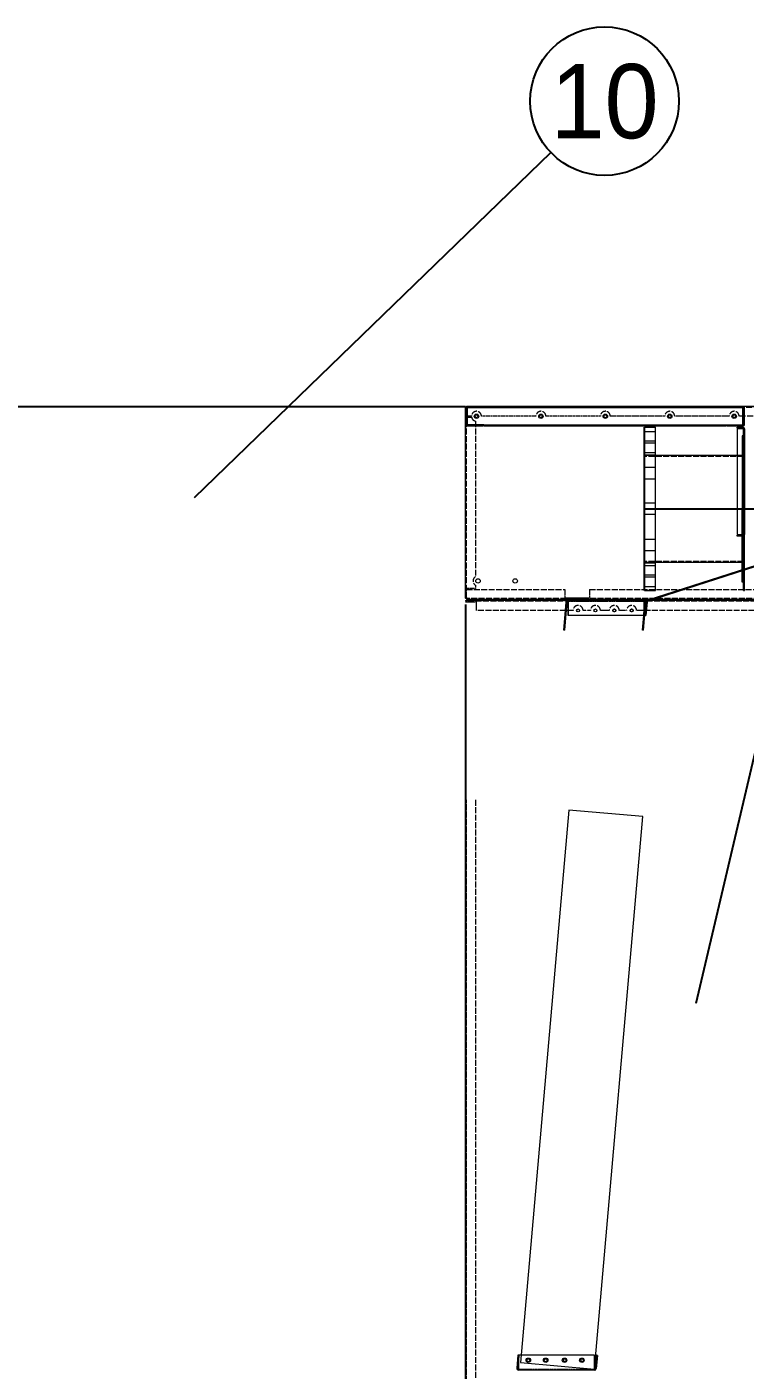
# Model space of a CAD drawing. Header units: millimetres. Extents: x 7627 to 39890, y 4589 to 27403.
# Drawn here: x 21087 to 22537, y 14205 to 16917 of the extents above; entities that cross this region are included whole.
import ezdxf
from ezdxf.enums import TextEntityAlignment as Align

# ---------------------------------------------------------------- set-up
doc = ezdxf.new("R2010")
doc.units = ezdxf.units.MM
doc.linetypes.add('DASHDOT', pattern=[18.5, 12, -3, 0.5, -3])
doc.linetypes.add('DASHED', pattern=[15, 12, -3])
doc.layers.add('냉각탑_dim', color=1, linetype='Continuous')
doc.layers.add('냉각탑_text', color=3, linetype='Continuous')
doc.styles.add('돋움', font='Dotum.ttf')

# ---------------------------------------------------------------- blocks, each defined once
blk = doc.blocks.new('A$C07BF02F0')
at = {"color": 7, "lineweight": 15}
for p, q in [((2, 36.5), (0, 36.5)), ((0, 3.5), (0, 36.5)), ((2, 36.5), (0, 36.5)), ((2, 36.5), (2, 3.5)), ((3.5, 38), (3.5, 40)), ((3.5, 40), (559.5, 40)), ((3.5, 36.5), (3.5, 40)), ((3.5, 38), (3.5, 37.6)), ((3.5, 38), (559.5, 38)), ((3.5, 37.6), (3.5, 36.5)), ((3.5, 36.5), (3.5, 3)), ((3.5, 3), (3.5, 36.5)), ((559.5, 38), (559.5, 40)), ((559.5, 36.5), (559.5, 40)), ((559.5, 37.6), (559.5, 38)), ((559.5, 36.5), (559.5, 37.6)), ((559.5, 36.5), (559.5, 3)), ((559.5, 3), (559.5, 36.5)), ((561, 36.5), (563, 36.5)), ((561, 36.5), (561, 3.5)), ((561, 36.5), (563, 36.5)), ((563, 3.5), (563, 36.5)), ((37, 3), (3.5, 3)), ((37, 3), (3.5, 3)), ((35, 2), (3.5, 2)), ((18, 2), (18, 0)), ((18, 2), (18, 0)), ((18, 2), (18, 0)), ((18, 2), (18, 0)), ((18, 2), (18, 0)), ((18, 2), (18, 0)), ((18, 2), (18, 0)), ((18, 2), (18, 0)), ((18, 2), (18, 0)), ((18, 2), (18, 0)), ((18, 2), (18, 0)), ((18, 2), (18, 0)), ((24, 2), (24, 0)), ((24, 2), (24, 0)), ((24, 2), (24, 0)), ((24, 2), (24, 0)), ((24, 2), (24, 0)), ((24, 2), (24, 0)), ((24, 2), (24, 0)), ((24, 2), (24, 0)), ((24, 2), (24, 0)), ((24, 2), (24, 0)), ((24, 2), (24, 0)), ((24, 2), (24, 0)), ((35, 2), (35, 0)), ((37, 2.4), (37, 3.5)), ((37, 3), (37, 3.5)), ((37, 3), (37, 3.5)), ((37, 3.5), (37, 0)), ((37, 2), (37, 2.4)), ((37, 2), (37, 0)), ((526, 2), (37, 2)), ((526, 2), (37, 2)), ((526, 3), (526, 3.5)), ((526, 3.5), (526, 3)), ((526, 3), (526, 3.5)), ((526, 3.5), (526, 3)), ((526, 2.4), (526, 3)), ((526, 3), (559.5, 3)), ((526, 3), (559.5, 3)), ((526, 3), (526, 0)), ((526, 2), (526, 2.4)), ((526, 2), (526, 0)), ((528, 2), (528, 0)), ((559.5, 2), (528, 2)), ((539, 2), (539, 0)), ((539, 2), (539, 0)), ((539, 2), (539, 0)), ((539, 2), (539, 0)), ((539, 2), (539, 0)), ((539, 2), (539, 0)), ((539, 2), (539, 0)), ((539, 2), (539, 0)), ((539, 2), (539, 0)), ((539, 2), (539, 0)), ((539, 2), (539, 0)), ((539, 2), (539, 0)), ((545, 2), (545, 0)), ((545, 2), (545, 0)), ((545, 2), (545, 0)), ((545, 2), (545, 0)), ((545, 2), (545, 0)), ((545, 2), (545, 0)), ((545, 2), (545, 0)), ((545, 2), (545, 0)), ((545, 2), (545, 0)), ((545, 2), (545, 0)), ((545, 2), (545, 0)), ((545, 2), (545, 0)), ((561, 24.5), (563, 24.5)), ((561, 24.5), (563, 24.5)), ((561, 24.5), (563, 24.5)), ((561, 24.5), (563, 24.5)), ((561, 24.5), (563, 24.5)), ((561, 24.5), (563, 24.5)), ((561, 24.5), (563, 24.5)), ((561, 24.5), (563, 24.5)), ((561, 24.5), (563, 24.5)), ((561, 24.5), (563, 24.5)), ((561, 24.5), (563, 24.5)), ((561, 24.5), (563, 24.5)), ((561, 24.5), (563, 24.5)), ((561, 24.5), (563, 24.5)), ((561, 24.5), (563, 24.5)), ((561, 24.5), (563, 24.5)), ((561, 24.5), (563, 24.5)), ((561, 24.5), (563, 24.5)), ((561, 24.5), (563, 24.5)), ((561, 24.5), (563, 24.5)), ((561, 24.5), (563, 24.5)), ((561, 24.5), (563, 24.5)), ((561, 24.5), (563, 24.5)), ((561, 24.5), (563, 24.5)), ((561, 15.5), (563, 15.5)), ((561, 15.5), (563, 15.5)), ((561, 15.5), (563, 15.5)), ((561, 15.5), (563, 15.5)), ((561, 15.5), (563, 15.5)), ((561, 15.5), (563, 15.5)), ((561, 15.5), (563, 15.5)), ((561, 15.5), (563, 15.5)), ((561, 15.5), (563, 15.5)), ((561, 15.5), (563, 15.5)), ((561, 15.5), (563, 15.5)), ((561, 15.5), (563, 15.5)), ((561, 15.5), (563, 15.5)), ((561, 15.5), (563, 15.5)), ((561, 15.5), (563, 15.5)), ((561, 15.5), (563, 15.5)), ((561, 15.5), (563, 15.5)), ((561, 15.5), (563, 15.5)), ((561, 15.5), (563, 15.5)), ((561, 15.5), (563, 15.5)), ((561, 15.5), (563, 15.5)), ((561, 15.5), (563, 15.5)), ((561, 15.5), (563, 15.5)), ((561, 15.5), (563, 15.5)), ((35, 0), (3.5, 0)), ((526, 0), (37, 0)), ((526, 0), (37, 0)), ((559.5, 0), (528, 0))]:
    blk.add_line(p, q, dxfattribs=at)
for centre in [(22, 20), (152, 20), (282, 20), (412, 20), (542, 20)]:
    blk.add_circle(centre, 3, dxfattribs=at)
for centre, radius, start, end in [((3.5, 36.5), 3.5, 90, 180), ((3.5, 36.5), 1.5, 90, 180), ((559.5, 36.5), 3.5, 360, 90), ((559.5, 36.5), 1.5, 360, 90), ((3.5, 3.5), 3.5, 180, 270), ((3.5, 3.5), 1.5, 180, 270), ((559.5, 3.5), 3.5, 270, 360), ((559.5, 3.5), 1.5, 270, 360)]:
    blk.add_arc(centre, radius, start, end, dxfattribs=at)
blk = doc.blocks.new('A$C16F13DCD')
at = {"color": 7, "lineweight": 15}
for p, q in [((11.5, 330), (0, 330)), ((0, 328), (0, 330)), ((11.5, 328), (0, 328)), ((0, 326.5), (0, 113.5)), ((11.5, 326.5), (0, 326.5)), ((11.5, 326.5), (15, 326.5)), ((13, 113.5), (13, 326.5)), ((15, 326.5), (15, 113.5)), ((13, 321.5), (15, 321.5)), ((13, 321.5), (15, 321.5)), ((13, 321.5), (15, 321.5)), ((13, 321.5), (15, 321.5)), ((13, 321.5), (15, 321.5)), ((13, 321.5), (15, 321.5)), ((13, 321.5), (15, 321.5)), ((13, 312.5), (15, 312.5)), ((13, 312.5), (15, 312.5)), ((13, 312.5), (15, 312.5)), ((13, 312.5), (15, 312.5)), ((13, 312.5), (15, 312.5)), ((13, 312.5), (15, 312.5)), ((13, 312.5), (15, 312.5)), ((13, 297), (15, 297)), ((13, 297), (15, 297)), ((13, 294.5), (15, 294.5)), ((13, 294.5), (15, 294.5)), ((13, 288), (15, 288)), ((13, 288), (15, 288)), ((13, 285.5), (15, 285.5)), ((13, 285.5), (15, 285.5)), ((13, 273), (15, 273)), ((13, 262.8), (15, 262.8)), ((13, 262.8), (15, 262.8)), ((13, 253.8), (15, 253.8)), ((13, 253.8), (15, 253.8)), ((13, 224.5), (15, 224.5)), ((13, 224.5), (15, 224.5)), ((13, 215.5), (15, 215.5)), ((13, 215.5), (15, 215.5)), ((13, 203.7), (15, 203.7)), ((13, 203.7), (15, 203.7)), ((13, 194.7), (15, 194.7)), ((13, 194.7), (15, 194.7)), ((13, 154.5), (15, 154.5)), ((13, 154.5), (15, 154.5)), ((13, 145.5), (15, 145.5)), ((13, 145.5), (15, 145.5)), ((0, 113.5), (11.5, 113.5)), ((0, 110), (0, 112)), ((11.5, 112), (0, 112)), ((11.5, 110), (0, 110)), ((11.5, 113.5), (15, 113.5)), ((13, 135.3), (15, 135.3)), ((13, 135.3), (15, 135.3)), ((13, 127.5), (15, 127.5)), ((13, 127.5), (15, 127.5)), ((13, 126.3), (15, 126.3)), ((13, 126.3), (15, 126.3)), ((13, 118.5), (15, 118.5)), ((13, 118.5), (15, 118.5)), ((13, 110.3), (13, 113.5)), ((15, 113.5), (13, 113.5)), ((15, 113.5), (13, 113.5)), ((13, 0), (13, 110.3)), ((15, 0), (15, 113.5)), ((13, 102), (15, 102)), ((13, 102), (15, 102)), ((13, 93), (15, 93)), ((13, 93), (15, 93)), ((13, 76.2), (15, 76.2)), ((13, 76.2), (15, 76.2)), ((13, 67.2), (15, 67.2)), ((13, 67.2), (15, 67.2)), ((13, 57), (15, 57)), ((13, 42), (15, 42)), ((13, 42), (15, 42)), ((13, 42), (15, 42)), ((13, 42), (15, 42)), ((13, 33), (15, 33)), ((13, 33), (15, 33)), ((13, 33), (15, 33)), ((13, 33), (15, 33)), ((13, 17.5), (15, 17.5)), ((13, 17.5), (15, 17.5)), ((13, 17.5), (15, 17.5)), ((13, 17.5), (15, 17.5)), ((13, 17.5), (15, 17.5)), ((13, 8.5), (15, 8.5)), ((13, 8.5), (15, 8.5)), ((13, 8.5), (15, 8.5)), ((13, 8.5), (15, 8.5)), ((13, 8.5), (15, 8.5)), ((13, 0), (15, 0))]:
    blk.add_line(p, q, dxfattribs=at)
for centre, radius, start, end in [((11.5, 326.5), 3.5, 0, 90), ((11.5, 326.5), 1.5, 0, 90), ((11.5, 113.5), 3.5, 270, 0), ((11.5, 113.5), 1.5, 270, 0)]:
    blk.add_arc(centre, radius, start, end, dxfattribs=at)
blk = doc.blocks.new('A$C5F044F0A')
at = {"color": 7, "lineweight": 13, "ltscale": 0.055146}
blk.add_line((2.3, 30.2), (0, 3.8), dxfattribs=at)
at = {"color": 7, "lineweight": 13, "ltscale": 0.004167}
for p, q in [((4.3, 30), (2.3, 30.2)), ((162.8, 29.8), (160.8, 30))]:
    blk.add_line(p, q, dxfattribs=at)
at = {"color": 7, "lineweight": 13, "ltscale": 0.319506}
for p, q in [((156.9, 30), (3.5, 30)), ((156.9, 0), (3.5, 0))]:
    blk.add_line(p, q, dxfattribs=at)
at = {"color": 7, "lineweight": 13, "ltscale": 0.055208}
for p, q in [((3.5, 3.5), (3.5, 30)), ((156.9, 3.5), (156.9, 30)), ((156.9, 30), (156.9, 3.5))]:
    blk.add_line(p, q, dxfattribs=at)
at = {"color": 7, "linetype": 'DASHED', "lineweight": 13, "ltscale": 0.055208}
blk.add_line((3.5, 30), (3.5, 3.5), dxfattribs=at)
at = {"color": 7, "linetype": 'DASHED', "lineweight": 13, "ltscale": 0.001633}
blk.add_line((4.3, 30), (3.5, 30), dxfattribs=at)
at = {"color": 7, "linetype": 'DASHED', "lineweight": 13, "ltscale": 0.019427}
blk.add_line((4.3, 30), (3.5, 20.7), dxfattribs=at)
at = {"color": 7, "lineweight": 13, "ltscale": 0.317873}
blk.add_line((156.9, 30), (4.3, 30), dxfattribs=at)
at = {"color": 7, "lineweight": 13, "ltscale": 0.055693}
for p, q in [((160.8, 30), (158.5, 3.4)), ((162.8, 29.8), (160.5, 3.2))]:
    blk.add_line(p, q, dxfattribs=at)
at = {"color": 7, "lineweight": 13, "ltscale": 0.035719}
blk.add_line((3.5, 20.7), (2, 3.6), dxfattribs=at)
at = {"color": 7, "lineweight": 13, "ltscale": 0.007292}
for p, q in [((3.5, 3.5), (3.5, 0)), ((156.9, 3.5), (156.9, 0))]:
    blk.add_line(p, q, dxfattribs=at)
at = {"color": 7, "linetype": 'DASHED', "lineweight": 13, "ltscale": 0.003125}
blk.add_line((3.5, 2), (3.5, 3.5), dxfattribs=at)
at = {"color": 7, "linetype": 'DASHED', "lineweight": 13, "ltscale": 0.319506}
blk.add_line((3.5, 2), (156.9, 2), dxfattribs=at)
at = {"color": 7, "linetype": 'DASHED', "lineweight": 13, "ltscale": 0.004167}
for p, q in [((3.5, 0), (3.5, 2)), ((14.5, 0), (14.5, 2)), ((14.5, 0), (14.5, 2)), ((14.5, 0), (14.5, 2)), ((14.5, 0), (14.5, 2)), ((14.5, 0), (14.5, 2)), ((14.5, 0), (14.5, 2)), ((14.5, 0), (14.5, 2)), ((14.5, 0), (14.5, 2)), ((14.5, 0), (14.5, 2)), ((14.5, 0), (14.5, 2)), ((14.5, 0), (14.5, 2)), ((23.5, 0), (23.5, 2)), ((23.5, 0), (23.5, 2)), ((23.5, 0), (23.5, 2)), ((23.5, 0), (23.5, 2)), ((23.5, 0), (23.5, 2)), ((23.5, 0), (23.5, 2)), ((23.5, 0), (23.5, 2)), ((23.5, 0), (23.5, 2)), ((23.5, 0), (23.5, 2)), ((23.5, 0), (23.5, 2)), ((23.5, 0), (23.5, 2)), ((70, 0), (70, 2)), ((70, 0), (70, 2)), ((70, 0), (70, 2)), ((70, 0), (70, 2)), ((70, 0), (70, 2)), ((70, 0), (70, 2)), ((70, 0), (70, 2)), ((70, 0), (70, 2)), ((70, 0), (70, 2)), ((70, 0), (70, 2)), ((70, 0), (70, 2)), ((90, 0), (90, 2)), ((90, 0), (90, 2)), ((90, 0), (90, 2)), ((90, 0), (90, 2)), ((90, 0), (90, 2)), ((90, 0), (90, 2)), ((90, 0), (90, 2)), ((90, 0), (90, 2)), ((90, 0), (90, 2)), ((90, 0), (90, 2)), ((90, 0), (90, 2)), ((156.9, 0), (156.9, 2)), ((161.6, 16.7), (159.6, 16.8)), ((161.6, 16.7), (159.6, 16.8)), ((162.2, 22.6), (160.2, 22.8)), ((162.2, 22.6), (160.2, 22.8))]:
    blk.add_line(p, q, dxfattribs=at)
at = {"color": 7, "lineweight": 13, "ltscale": 0.003125}
blk.add_line((156.9, 2), (156.9, 3.5), dxfattribs=at)
at = {"color": 7, "lineweight": 13, "ltscale": 0.000261465}
for p, q in [((157, 2), (156.9, 2)), ((156.9, 0), (157, 0))]:
    blk.add_line(p, q, dxfattribs=at)
at = {"color": 7, "lineweight": 13}
for centre in [(23.5, 20), (58.5, 20), (96.9, 20), (131.9, 20)]:
    blk.add_circle(centre, 3, dxfattribs=at)
for centre, radius, start, end in [((3.5, 3.5), 3.5, 175, 270), ((3.5, 3.5), 1.5, 175, 270), ((157, 3.5), 1.5, 270, 355), ((157, 3.5), 3.5, 270, 355)]:
    blk.add_arc(centre, radius, start, end, dxfattribs=at)
blk = doc.blocks.new('A$C5DDF0D69')
at = {"color": 7, "lineweight": 13, "ltscale": 0.118431}
for p, q in [((0, 0.3), (5, 57)), ((2, 0.2), (6.9, 56.8))]:
    blk.add_line(p, q, dxfattribs=at)
at = {"color": 7, "lineweight": 13, "ltscale": 0.000626001}
for p, q in [((8.7, 60.2), (8.4, 60.2)), ((8.7, 58.2), (8.4, 58.2))]:
    blk.add_line(p, q, dxfattribs=at)
at = {"color": 7, "lineweight": 13, "ltscale": 0.31935}
for p, q in [((162, 60.2), (8.7, 60.2)), ((162, 30.2), (8.7, 30.2))]:
    blk.add_line(p, q, dxfattribs=at)
at = {"color": 7, "linetype": 'DASHED', "lineweight": 13, "ltscale": 0.004167}
for p, q in [((8.7, 58.2), (8.7, 60.2)), ((75, 60.2), (75, 58.2)), ((75, 60.2), (75, 58.2)), ((75, 60.2), (75, 58.2)), ((75, 60.2), (75, 58.2)), ((75, 60.2), (75, 58.2)), ((75, 60.2), (75, 58.2)), ((75, 60.2), (75, 58.2)), ((75, 60.2), (75, 58.2)), ((75, 60.2), (75, 58.2)), ((75, 60.2), (75, 58.2)), ((75, 60.2), (75, 58.2)), ((95, 60.2), (95, 58.2)), ((95, 60.2), (95, 58.2)), ((95, 60.2), (95, 58.2)), ((95, 60.2), (95, 58.2)), ((95, 60.2), (95, 58.2)), ((95, 60.2), (95, 58.2)), ((95, 60.2), (95, 58.2)), ((95, 60.2), (95, 58.2)), ((95, 60.2), (95, 58.2)), ((95, 60.2), (95, 58.2)), ((95, 60.2), (95, 58.2)), ((162, 58.2), (162, 60.2)), ((164.3, 41.9), (162.3, 42.1)), ((164.3, 41.9), (162.3, 42.1)), ((164.3, 41.9), (162.3, 42.1)), ((164.3, 41.9), (162.3, 42.1)), ((164.3, 41.9), (162.3, 42.1)), ((164.3, 41.9), (162.3, 42.1)), ((164.3, 41.9), (162.3, 42.1)), ((164.3, 41.9), (162.3, 42.1)), ((164.3, 41.9), (162.3, 42.1)), ((164.3, 41.9), (162.3, 42.1)), ((164.3, 41.9), (162.3, 42.1)), ((164.8, 47.9), (162.8, 48.1)), ((164.8, 47.9), (162.8, 48.1)), ((164.8, 47.9), (162.8, 48.1)), ((164.8, 47.9), (162.8, 48.1)), ((164.8, 47.9), (162.8, 48.1)), ((164.8, 47.9), (162.8, 48.1)), ((164.8, 47.9), (162.8, 48.1)), ((164.8, 47.9), (162.8, 48.1)), ((164.8, 47.9), (162.8, 48.1)), ((164.8, 47.9), (162.8, 48.1)), ((164.8, 47.9), (162.8, 48.1)), ((161.4, 9), (159.4, 9.2)), ((161.4, 9), (159.4, 9.2)), ((161.9, 15), (159.9, 15.2)), ((161.9, 15), (159.9, 15.2))]:
    blk.add_line(p, q, dxfattribs=at)
at = {"color": 7, "lineweight": 13, "ltscale": 0.007292}
for p, q in [((8.7, 56.7), (8.7, 60.2)), ((162, 56.7), (162, 60.2))]:
    blk.add_line(p, q, dxfattribs=at)
at = {"color": 7, "linetype": 'DASHED', "lineweight": 13, "ltscale": 0.31935}
blk.add_line((162, 58.2), (8.7, 58.2), dxfattribs=at)
at = {"color": 7, "lineweight": 13, "ltscale": 0.003125}
blk.add_line((8.7, 58.2), (8.7, 56.7), dxfattribs=at)
at = {"color": 7, "lineweight": 13, "ltscale": 0.055208}
for p, q in [((8.7, 56.7), (8.7, 30.2)), ((8.7, 30.2), (8.7, 56.7)), ((162, 30.2), (162, 56.7))]:
    blk.add_line(p, q, dxfattribs=at)
at = {"color": 7, "lineweight": 13, "ltscale": 0.117885}
blk.add_line((160.6, 0), (165.5, 56.4), dxfattribs=at)
at = {"color": 7, "linetype": 'DASHED', "lineweight": 13, "ltscale": 0.003125}
blk.add_line((162, 58.2), (162, 56.7), dxfattribs=at)
at = {"color": 7, "linetype": 'DASHED', "lineweight": 13, "ltscale": 0.055208}
blk.add_line((162, 56.7), (162, 30.2), dxfattribs=at)
at = {"color": 7, "lineweight": 13, "ltscale": 0.035719}
blk.add_line((162, 39.5), (163.5, 56.5), dxfattribs=at)
at = {"color": 7, "lineweight": 13, "ltscale": 0.317661}
blk.add_line((161.2, 30.2), (8.7, 30.2), dxfattribs=at)
at = {"color": 7, "lineweight": 13, "ltscale": 0.062739}
blk.add_line((158.6, 0.2), (161.2, 30.2), dxfattribs=at)
at = {"color": 7, "linetype": 'DASHED', "lineweight": 13, "ltscale": 0.019427}
blk.add_line((161.2, 30.2), (162, 39.5), dxfattribs=at)
at = {"color": 7, "linetype": 'DASHED', "lineweight": 13, "ltscale": 0.001689}
blk.add_line((162, 30.2), (161.2, 30.2), dxfattribs=at)
at = {"color": 7, "lineweight": 13, "ltscale": 0.004167}
for p, q in [((2, 0.2), (0, 0.3)), ((160.6, 0), (158.6, 0.2))]:
    blk.add_line(p, q, dxfattribs=at)
at = {"color": 7, "lineweight": 13}
for centre in [(28.7, 40.2), (63.7, 40.2), (102.1, 40.2), (137.1, 40.2)]:
    blk.add_circle(centre, 3, dxfattribs=at)
for centre, radius, start, end in [((8.4, 56.7), 3.5, 90, 175), ((8.4, 56.7), 1.5, 90, 175), ((162, 56.7), 3.5, 355, 90), ((162, 56.7), 1.5, 355, 90)]:
    blk.add_arc(centre, radius, start, end, dxfattribs=at)
blk = doc.blocks.new('A$C7EF54F26')
at = {"color": 7, "lineweight": 15}
for p, q in [((431.7, 245.9), (433.7, 245.9)), ((431.7, 216.9), (431.7, 245.9)), ((433.7, 216.9), (433.7, 245.9)), ((431.7, 235.4), (433.7, 235.4)), ((431.7, 235.4), (433.7, 235.4)), ((431.7, 235.4), (433.7, 235.4)), ((431.7, 235.4), (433.7, 235.4)), ((431.7, 235.4), (433.7, 235.4)), ((431.7, 235.4), (433.7, 235.4)), ((431.7, 235.4), (433.7, 235.4)), ((431.7, 235.4), (433.7, 235.4)), ((431.7, 235.4), (433.7, 235.4)), ((431.7, 235.4), (433.7, 235.4)), ((431.7, 235.4), (433.7, 235.4)), ((431.7, 226.4), (433.7, 226.4)), ((431.7, 226.4), (433.7, 226.4)), ((431.7, 226.4), (433.7, 226.4)), ((431.7, 226.4), (433.7, 226.4)), ((431.7, 226.4), (433.7, 226.4)), ((431.7, 226.4), (433.7, 226.4)), ((431.7, 226.4), (433.7, 226.4)), ((431.7, 226.4), (433.7, 226.4)), ((431.7, 226.4), (433.7, 226.4)), ((431.7, 226.4), (433.7, 226.4)), ((431.7, 226.4), (433.7, 226.4)), ((2.1, 30.9), (430.8, 215.5)), ((2.9, 29.1), (431.5, 213.7)), ((306.6, 162), (307.3, 160.2)), ((176.9, 106.2), (177.7, 104.4)), ((0, 27.7), (0.1, 0)), ((2, 27.7), (2.1, 0)), ((2, 19.5), (0, 19.5)), ((2, 19.5), (0, 19.5)), ((2, 19.5), (0, 19.5)), ((2, 19.5), (0, 19.5)), ((2, 19.5), (0, 19.5)), ((2, 19.5), (0, 19.5)), ((2, 19.5), (0, 19.5)), ((2, 19.5), (0, 19.5)), ((2, 19.5), (0, 19.5)), ((2, 19.5), (0, 19.5)), ((2, 19.5), (0, 19.5)), ((2.1, 10.5), (0.1, 10.5)), ((2.1, 10.5), (0.1, 10.5)), ((2.1, 10.5), (0.1, 10.5)), ((2.1, 10.5), (0.1, 10.5)), ((2.1, 10.5), (0.1, 10.5)), ((2.1, 10.5), (0.1, 10.5)), ((2.1, 10.5), (0.1, 10.5)), ((2.1, 10.5), (0.1, 10.5)), ((2.1, 10.5), (0.1, 10.5)), ((2.1, 10.5), (0.1, 10.5)), ((2.1, 10.5), (0.1, 10.5)), ((0.1, 0), (2.1, 0))]:
    blk.add_line(p, q, dxfattribs=at)
for centre, radius, start, end in [((430.2, 216.9), 1.5, 293.3, 0), ((430.2, 216.9), 3.5, 293.3, 0), ((3.5, 27.7), 3.5, 113.3, 180.3), ((3.5, 27.7), 1.5, 113.3, 180.3)]:
    blk.add_arc(centre, radius, start, end, dxfattribs=at)
blk = doc.blocks.new('A$C7AF137E1')
at = {"color": 7, "lineweight": 13, "ltscale": 0.004}
for p, q in [((0, 35), (0, 33.4)), ((2700, 35), (2700, 33.4))]:
    blk.add_line(p, q, dxfattribs=at)
at = {"color": 7, "lineweight": 13}
for p, q in [((2700, 35), (0, 35)), ((2700, 33.4), (0, 33.4)), ((2700, 0), (0, 0))]:
    blk.add_line(p, q, dxfattribs=at)
at = {"color": 7, "lineweight": 13, "ltscale": 0.00375}
for p, q in [((0, 31.9), (0, 33.4)), ((2700, 31.9), (2700, 33.4))]:
    blk.add_line(p, q, dxfattribs=at)
at = {"color": 7, "lineweight": 13, "ltscale": 0.07975}
for p, q in [((0, 0), (0, 31.9)), ((2700, 31.9), (2700, 0))]:
    blk.add_line(p, q, dxfattribs=at)
at = {"color": 7, "linetype": 'DASHDOT', "lineweight": 13, "ltscale": 0.0195}
for p, q in [((53.9, 17.5), (46.1, 17.5)), ((50, 21.4), (50, 13.6)), ((378.9, 17.5), (371.1, 17.5)), ((375, 21.4), (375, 13.6)), ((703.9, 17.5), (696.1, 17.5)), ((700, 21.4), (700, 13.6)), ((1028.9, 17.5), (1021.1, 17.5)), ((1025, 21.4), (1025, 13.6)), ((1353.9, 17.5), (1346.1, 17.5)), ((1350, 21.4), (1350, 13.6)), ((1678.9, 17.5), (1671.1, 17.5)), ((1675, 21.4), (1675, 13.6)), ((2003.9, 17.5), (1996.1, 17.5)), ((2000, 21.4), (2000, 13.6)), ((2328.9, 17.5), (2321.1, 17.5)), ((2325, 21.4), (2325, 13.6)), ((2653.9, 17.5), (2646.1, 17.5)), ((2650, 21.4), (2650, 13.6))]:
    blk.add_line(p, q, dxfattribs=at)
at = {"color": 7, "lineweight": 13}
for centre in [(50, 17.5), (375, 17.5), (700, 17.5), (1025, 17.5), (1350, 17.5), (1675, 17.5), (2000, 17.5), (2325, 17.5), (2650, 17.5)]:
    blk.add_circle(centre, 3, dxfattribs=at)
blk = doc.blocks.new('1')
at = {"ltscale": 500}
for p, q in [((20972.6, 16150.7), (21972.6, 16150.7)), ((21972.6, 15750.7), (21972.6, 12550.7))]:
    blk.add_line(p, q, dxfattribs=at)
at = {"color": 7, "lineweight": 13, "ltscale": 0.003112}
for p, q in [((21973.6, 16148.7), (21972.6, 16148.7)), ((21973.6, 15762.7), (21972.6, 15762.7))]:
    blk.add_line(p, q, dxfattribs=at)
at = {"color": 7, "lineweight": 13, "ltscale": 0.002813}
for p, q in [((21972.6, 16147.8), (21972.6, 16148.7)), ((21972.6, 15763.6), (21972.6, 15762.7))]:
    blk.add_line(p, q, dxfattribs=at)
at = {"color": 7, "lineweight": 13}
for p, q in [((21972.6, 15763.6), (21972.6, 16147.8)), ((24470.9, 16150.7), (21974.3, 16150.7)), ((22333.6, 15943.7), (22333.6, 16108.7)), ((22355.6, 15943.7), (22355.6, 16108.7)), ((22530.4, 16091.4), (22530.4, 15943.7)), ((22533.6, 16091.4), (22533.6, 15943.7)), ((22530.4, 16051.7), (22355.6, 16051.7)), ((22533.6, 15943.7), (22533.6, 16051.7)), ((22333.6, 15778.7), (22333.6, 15943.7)), ((22355.6, 15778.7), (22355.6, 15943.7)), ((22530.4, 15796), (22530.4, 15943.7)), ((22533.6, 15796), (22533.6, 15943.7)), ((22533.6, 15835.7), (22533.6, 15943.7)), ((22533.6, 15837.7), (22533.6, 15943.7)), ((22530.4, 15835.7), (22355.6, 15835.7)), ((24470.9, 15760.7), (21974.3, 15760.7)), ((23054.8, 15758.7), (21975.4, 15758.7)), ((21972.6, 13055.5), (21972.6, 15355.9))]:
    blk.add_line(p, q, dxfattribs=at)
at = {"color": 7, "linetype": 'DASHED', "lineweight": 13, "ltscale": 0.00625}
for p, q in [((21972.6, 16147.8), (21974.6, 16147.8)), ((22013.6, 16148.7), (22013.6, 16150.7)), ((22031.6, 16148.7), (22031.6, 16150.7)), ((21972.6, 16128.7), (21974.6, 16128.7)), ((21974.6, 16105.2), (21972.6, 16105.2)), ((21974.6, 16096.2), (21972.6, 16096.2)), ((21974.6, 16005.2), (21972.6, 16005.2)), ((21974.6, 15996.2), (21972.6, 15996.2)), ((21974.6, 15905.2), (21972.6, 15905.2)), ((21974.6, 15896.2), (21972.6, 15896.2)), ((21974.6, 15805.2), (21972.6, 15805.2)), ((21974.6, 15796.2), (21972.6, 15796.2)), ((21972.6, 15782.7), (21974.6, 15782.7)), ((21972.6, 15763.6), (21974.6, 15763.6)), ((22009.6, 15762.7), (22009.6, 15760.7)), ((22015.6, 15762.7), (22015.6, 15760.7)), ((22209.6, 15762.7), (22209.6, 15760.7)), ((22215.6, 15762.7), (22215.6, 15760.7)), ((22359.6, 15762.7), (22359.6, 15760.7)), ((22365.6, 15762.7), (22365.6, 15760.7))]:
    blk.add_line(p, q, dxfattribs=at)
at = {"color": 7, "lineweight": 13, "ltscale": 0.002201}
for p, q in [((21973.6, 16148.7), (21974.3, 16148.7)), ((21973.6, 15762.7), (21974.3, 15762.7))]:
    blk.add_line(p, q, dxfattribs=at)
at = {"color": 7, "lineweight": 13, "ltscale": 0.004222}
for p, q in [((21974.3, 16149.4), (21974.3, 16150.7)), ((21974.3, 15762.1), (21974.3, 15760.7))]:
    blk.add_line(p, q, dxfattribs=at)
at = {"color": 7, "lineweight": 13, "ltscale": 0.003766}
for p, q in [((21974.3, 16149.4), (21974.3, 16148.1)), ((21974.3, 15762.1), (21974.3, 15763.3))]:
    blk.add_line(p, q, dxfattribs=at)
at = {"color": 7, "linetype": 'DASHED', "lineweight": 13}
for p, q in [((24470.9, 16148.7), (21974.3, 16148.7)), ((21974.6, 15763.6), (21974.6, 16147.8)), ((21992.6, 16120.9), (21992.6, 15806.9)), ((24352.6, 16130.7), (22524.6, 16130.7)), ((22333.6, 16051.7), (22333.6, 15943.7)), ((22533.6, 16049.7), (22333.6, 16049.7)), ((22333.6, 15943.7), (22333.6, 15835.7)), ((22333.6, 15943.7), (22333.6, 15837.7)), ((22533.6, 15837.7), (22333.6, 15837.7)), ((21974.3, 15780.7), (22172.6, 15780.7)), ((24470.9, 15762.7), (21974.3, 15762.7)), ((22222.6, 15780.7), (22719.6, 15780.7)), ((23054.8, 15757.1), (21975.4, 15757.1)), ((22189.6, 15738.7), (21994.6, 15738.7)), ((23035.6, 15738.7), (22317.6, 15738.7)), ((21974.2, 13055.5), (21974.2, 15355.9)), ((21992.6, 15356.2), (21992.6, 13055.2))]:
    blk.add_line(p, q, dxfattribs=at)
at = {"color": 7, "linetype": 'DASHED', "lineweight": 13, "ltscale": 0.002219}
for p, q in [((21974.3, 16148.7), (21975, 16148.7)), ((21974.3, 15762.7), (21975, 15762.7))]:
    blk.add_line(p, q, dxfattribs=at)
at = {"color": 7, "linetype": 'DASHED', "lineweight": 13, "ltscale": 0.003094}
for p, q in [((21974.3, 16147.3), (21974.3, 16148.3)), ((21974.3, 15764.1), (21974.3, 15763.1))]:
    blk.add_line(p, q, dxfattribs=at)
at = {"color": 7, "linetype": 'DASHED', "lineweight": 13, "ltscale": 0.051875}
for p, q in [((21974.3, 16130.7), (21974.3, 16147.3)), ((21974.3, 15764.1), (21974.3, 15780.7)), ((21992.6, 15782.7), (21976, 15782.7)), ((22172.6, 15780.7), (22172.6, 15764.1)), ((22222.6, 15780.7), (22222.6, 15764.1))]:
    blk.add_line(p, q, dxfattribs=at)
at = {"color": 7, "linetype": 'DASHED', "lineweight": 13, "ltscale": 0.002812}
for p, q in [((21974.6, 16147.8), (21974.6, 16148.7)), ((21974.6, 15763.6), (21974.6, 15762.7))]:
    blk.add_line(p, q, dxfattribs=at)
at = {"color": 7, "linetype": 'DASHED', "lineweight": 13, "ltscale": 0.032187}
blk.add_line((21984.6, 16130.7), (21974.3, 16130.7), dxfattribs=at)
at = {"color": 7, "linetype": 'DASHED', "lineweight": 13, "ltscale": 0.004375}
for p, q in [((21974.6, 16128.7), (21976, 16128.7)), ((21974.6, 15782.7), (21976, 15782.7))]:
    blk.add_line(p, q, dxfattribs=at)
at = {"color": 7, "linetype": 'DASHED', "lineweight": 13, "ltscale": 0.027506}
blk.add_line((21976, 16128.7), (21984.8, 16128.7), dxfattribs=at)
at = {"color": 7, "linetype": 'DASHED', "lineweight": 13, "ltscale": 0.34375}
for p, q in [((22114.6, 16130.7), (22004.6, 16130.7)), ((22244.6, 16130.7), (22134.6, 16130.7)), ((22374.6, 16130.7), (22264.6, 16130.7)), ((22504.6, 16130.7), (22394.6, 16130.7))]:
    blk.add_line(p, q, dxfattribs=at)
at = {"color": 7, "lineweight": 13, "ltscale": 0.1375}
for p, q in [((22333.6, 16108.7), (22355.6, 16108.7)), ((22333.6, 15778.7), (22355.6, 15778.7))]:
    blk.add_line(p, q, dxfattribs=at)
for p, q in [((22333.6, 15778.7), (22333.6, 16108.7)), ((22333.6, 15943.7), (23960.3, 15943.7))]:
    blk.add_line(p, q)
at = {"color": 7, "linetype": 'DASHED', "lineweight": 13, "ltscale": 0.1375}
for p, q in [((22333.6, 16100.2), (22355.6, 16100.2)), ((22333.6, 16080.8), (22355.6, 16080.8)), ((22333.6, 16080.8), (22355.6, 16080.8)), ((22333.6, 16077.2), (22355.6, 16077.2)), ((22333.6, 16057.8), (22355.6, 16057.8)), ((22333.6, 16057.8), (22355.6, 16057.8)), ((22333.6, 16052.7), (22355.6, 16052.7)), ((22355.6, 16051.7), (22333.6, 16051.7)), ((22333.6, 16027.7), (22355.6, 16027.7)), ((22333.6, 16027.7), (22355.6, 16027.7)), ((22333.6, 16004.7), (22355.6, 16004.7)), ((22333.6, 16004.7), (22355.6, 16004.7)), ((22355.6, 15955.2), (22333.6, 15955.2)), ((22355.6, 15955.2), (22333.6, 15955.2)), ((22355.6, 15932.2), (22333.6, 15932.2)), ((22355.6, 15932.2), (22333.6, 15932.2)), ((22333.6, 15882.7), (22355.6, 15882.7)), ((22333.6, 15882.7), (22355.6, 15882.7)), ((22333.6, 15859.7), (22355.6, 15859.7)), ((22333.6, 15859.7), (22355.6, 15859.7)), ((22355.6, 15835.7), (22333.6, 15835.7)), ((22333.6, 15834.7), (22355.6, 15834.7)), ((22333.6, 15829.6), (22355.6, 15829.6)), ((22333.6, 15829.6), (22355.6, 15829.6)), ((22333.6, 15810.2), (22355.6, 15810.2)), ((22333.6, 15806.6), (22355.6, 15806.6)), ((22333.6, 15806.6), (22355.6, 15806.6)), ((22333.6, 15787.2), (22355.6, 15787.2))]:
    blk.add_line(p, q, dxfattribs=at)
at = {"color": 7, "lineweight": 13, "ltscale": 0.02}
for p, q in [((22533.6, 16091.4), (22530.4, 16091.4)), ((22533.6, 16091.4), (22530.4, 16091.4)), ((22533.6, 15796), (22530.4, 15796))]:
    blk.add_line(p, q, dxfattribs=at)
at = {"color": 7, "linetype": 'DASHED', "lineweight": 13, "ltscale": 0.02}
for p, q in [((22533.6, 16085.7), (22530.4, 16085.7)), ((22530.4, 16075.7), (22533.6, 16075.7)), ((22530.4, 16075.7), (22533.6, 16075.7)), ((22530.4, 16066.7), (22533.6, 16066.7)), ((22530.4, 16066.7), (22533.6, 16066.7)), ((22533.6, 16051.7), (22530.4, 16051.7)), ((22533.6, 16051.7), (22530.4, 16051.7)), ((22530.4, 16041.5), (22533.6, 16041.5)), ((22530.4, 16041.5), (22533.6, 16041.5)), ((22530.4, 16032.5), (22533.6, 16032.5)), ((22530.4, 16032.5), (22533.6, 16032.5)), ((22530.4, 15982.4), (22533.6, 15982.4)), ((22530.4, 15982.4), (22533.6, 15982.4)), ((22530.4, 15973.4), (22533.6, 15973.4)), ((22530.4, 15973.4), (22533.6, 15973.4)), ((22530.4, 15914), (22533.6, 15914)), ((22530.4, 15914), (22533.6, 15914)), ((22530.4, 15905), (22533.6, 15905)), ((22530.4, 15905), (22533.6, 15905)), ((22530.4, 15854.9), (22533.6, 15854.9)), ((22530.4, 15854.9), (22533.6, 15854.9)), ((22530.4, 15845.9), (22533.6, 15845.9)), ((22530.4, 15845.9), (22533.6, 15845.9)), ((22533.6, 15835.7), (22530.4, 15835.7)), ((22533.6, 15835.7), (22530.4, 15835.7)), ((22530.4, 15820.7), (22533.6, 15820.7)), ((22530.4, 15820.7), (22533.6, 15820.7)), ((22530.4, 15811.7), (22533.6, 15811.7)), ((22530.4, 15811.7), (22533.6, 15811.7)), ((22533.6, 15801.7), (22530.4, 15801.7)), ((22533.6, 15796), (22530.4, 15796))]:
    blk.add_line(p, q, dxfattribs=at)
at = {"color": 7, "linetype": 'DASHED', "lineweight": 13, "ltscale": 0.021374}
blk.add_line((21992.6, 15789.5), (21992.6, 15782.7), dxfattribs=at)
at = {"color": 7, "lineweight": 13, "ltscale": 0.009063}
for p, q in [((21972.6, 15758.7), (21975.4, 15758.7)), ((21972.6, 15757.1), (21975.4, 15757.1))]:
    blk.add_line(p, q, dxfattribs=at)
at = {"color": 7, "lineweight": 13, "ltscale": 0.005}
for p, q in [((21972.6, 15758.7), (21972.6, 15757.1)), ((21972.6, 15756.2), (21974.2, 15756.2))]:
    blk.add_line(p, q, dxfattribs=at)
at = {"color": 7, "lineweight": 13, "ltscale": 0.00875}
for p, q in [((21975.4, 15755.9), (21975.4, 15758.7)), ((21972.6, 15755.9), (21975.4, 15755.9))]:
    blk.add_line(p, q, dxfattribs=at)
at = {"color": 7, "lineweight": 13, "ltscale": 0.000866094}
blk.add_line((21975.4, 15758.7), (21975.4, 15758.4), dxfattribs=at)
at = {"color": 7, "linetype": 'DASHED', "lineweight": 13, "ltscale": 0.004134}
blk.add_line((21975.4, 15758.4), (21975.4, 15757.1), dxfattribs=at)
at = {"color": 7, "linetype": 'DASHED', "lineweight": 13, "ltscale": 0.005}
for p, q in [((21994.6, 15758.7), (21994.6, 15757.1)), ((22008.1, 15757.1), (22008.1, 15758.7)), ((22017.1, 15757.1), (22017.1, 15758.7)), ((22208.1, 15757.1), (22208.1, 15758.7)), ((22217.1, 15757.1), (22217.1, 15758.7)), ((22358.1, 15757.1), (22358.1, 15758.7)), ((22367.1, 15757.1), (22367.1, 15758.7)), ((21974.2, 15708.7), (21972.6, 15708.7)), ((21974.2, 15702.7), (21972.6, 15702.7)), ((21974.2, 14868.7), (21972.6, 14868.7)), ((21974.2, 14862.7), (21972.6, 14862.7)), ((21974.2, 14428.7), (21972.6, 14428.7)), ((21974.2, 14422.7), (21972.6, 14422.7))]:
    blk.add_line(p, q, dxfattribs=at)
at = {"color": 7, "linetype": 'DASHED', "lineweight": 13, "ltscale": 0.15625}
blk.add_line((22172.6, 15764.1), (22222.6, 15764.1), dxfattribs=at)
at = {"color": 7, "lineweight": 13, "ltscale": 0.0009375}
for p, q in [((21972.6, 15755.9), (21972.6, 15756.2)), ((21974.2, 15755.9), (21974.2, 15756.2))]:
    blk.add_line(p, q, dxfattribs=at)
at = {"color": 7, "lineweight": 13, "ltscale": 0.00375}
blk.add_line((21975.4, 15756.2), (21974.2, 15756.2), dxfattribs=at)
at = {"color": 7, "linetype": 'DASHED', "lineweight": 13, "ltscale": 0.05375}
for p, q in [((21975.4, 15756.2), (21992.6, 15756.2)), ((21994.6, 15738.7), (21994.6, 15755.9))]:
    blk.add_line(p, q, dxfattribs=at)
at = {"color": 7, "linetype": 'DASHED', "lineweight": 13, "ltscale": 0.00375}
blk.add_line((21994.6, 15757.1), (21994.6, 15755.9), dxfattribs=at)
at = {"color": 7, "linetype": 'DASHED', "lineweight": 13, "ltscale": 0.046875}
for p, q in [((22224.6, 15738.7), (22209.6, 15738.7)), ((22297.6, 15738.7), (22282.6, 15738.7))]:
    blk.add_line(p, q, dxfattribs=at)
at = {"color": 7, "linetype": 'DASHED', "lineweight": 13, "ltscale": 0.05625}
blk.add_line((22262.6, 15738.7), (22244.6, 15738.7), dxfattribs=at)
at = {"lineweight": 5}
blk.add_line((22335.8, 15746.4), (22335.2, 15740.4), dxfattribs=at)
at = {"color": 5, "lineweight": 5}
blk.add_lwpolyline([(22083.2, 14219.8), (22232.6, 14206.7), (22330.2, 15322.4), (22180.8, 15335.5)], close=True, dxfattribs=at)
at = {"color": 7, "lineweight": 13}
for centre, radius in [((21994.6, 16130.7), 4.5), ((22124.6, 16130.7), 4.5), ((22254.6, 16130.7), 4.5), ((22384.6, 16130.7), 4.5), ((22514.6, 16130.7), 4.5), ((21997.6, 15798.2), 4.5), ((22072.6, 15798.2), 4.5), ((22199.6, 15738.7), 3), ((22234.6, 15738.7), 3), ((22272.6, 15738.7), 3), ((22307.6, 15738.7), 3)]:
    blk.add_circle(centre, radius, dxfattribs=at)
at = {"color": 1, "lineweight": 13}
for centre in [(22099.3, 14224.7), (22134.3, 14224.7), (22172.3, 14224.7), (22207.3, 14224.7)]:
    blk.add_circle(centre, 4.5, dxfattribs=at)
at = {"color": 7, "linetype": 'DASHED', "lineweight": 13}
for centre, start, end in [((21994.6, 16130.7), 0, 180), ((22124.6, 16130.7), 0, 180), ((22254.6, 16130.7), 0, 180), ((22384.6, 16130.7), 0, 180), ((22514.6, 16130.7), 0, 180), ((21994.6, 16130.7), 191.5372, 258.463), ((21997.6, 15798.2), 120, 240), ((22199.6, 15738.7), 0, 180), ((22234.6, 15738.7), 0, 180), ((22272.6, 15738.7), 0, 180), ((22307.6, 15738.7), 0, 180)]:
    blk.add_arc(centre, 10, start, end, dxfattribs=at)
at = {"color": 7, "lineweight": 13}
for points in [[(21973.6, 16148.7), (21974, 16148.4), (21974.5, 16148.1), (21975, 16147.9), (21975.5, 16147.6), (21976, 16147.3)], [(21974.3, 16149.4), (21974.7, 16149), (21975, 16148.6), (21975.4, 16148.2), (21975.7, 16147.7), (21976, 16147.3)], [(21973.6, 15762.7), (21974, 15763), (21974.5, 15763.3), (21975, 15763.6), (21975.5, 15763.8), (21976, 15764.1)], [(21974.3, 15762.1), (21974.7, 15762.4), (21975, 15762.8), (21975.4, 15763.2), (21975.7, 15763.7), (21976, 15764.1)]]:
    blk.add_open_spline(points, degree=5, dxfattribs=at)
at = {"color": 7, "linetype": 'DASHED', "lineweight": 13}
for points in [[(21974.3, 16148.1), (21974.7, 16148), (21975, 16147.8), (21975.4, 16147.7), (21975.7, 16147.5), (21976, 16147.3)], [(21975, 16148.7), (21975.2, 16148.4), (21975.4, 16148.1), (21975.6, 16147.9), (21975.8, 16147.6), (21976, 16147.3)], [(21974.3, 15763.3), (21974.7, 15763.4), (21975, 15763.6), (21975.4, 15763.7), (21975.7, 15763.9), (21976, 15764.1)], [(21975, 15762.7), (21975.2, 15763), (21975.4, 15763.3), (21975.6, 15763.5), (21975.8, 15763.8), (21976, 15764.1)]]:
    blk.add_open_spline(points, degree=5, dxfattribs=at)
at = {"lineweight": 5}
for name, p in [('A$C07BF02F0', (21972.6, 16110.7)), ('A$C16F13DCD', (22520.6, 15778.7)), ('A$C5DDF0D69', (22170.9, 15698.5)), ('A$C5F044F0A', (22075.8, 14204.7))]:
    blk.add_blockref(name, p, dxfattribs=at)
for name, p, rotation in [('A$C7EF54F26', (22334.1, 15728.5), 354.6349260590812), ('A$C7AF137E1', (22556.1, 12809.3), 85.0001035662264)]:
    blk.add_blockref(name, p, dxfattribs=dict(at, rotation=rotation))

msp = doc.modelspace()

# ---------------------------------------------------------------- linework, layer by layer
at = {"layer": '냉각탑_dim', "linetype": 'ByBlock', "lineweight": -2}
for points in [[(21425.4, 15966.4), (22144.7, 16663.3)], [(22438.1, 14945.9), (22840.6, 16658.2)]]:
    msp.add_lwpolyline(points, dxfattribs=at)
msp.add_circle((22253.1, 16767), 150, dxfattribs=at)

# ---------------------------------------------------------------- block references
msp.add_blockref('1', (0, 0))

# ---------------------------------------------------------------- texts
at = {"layer": '냉각탑_text', "style": '돋움'}
msp.add_text('10', height=150, dxfattribs=at).set_placement((22253.1, 16767), align=Align.MIDDLE_CENTER)

doc.saveas('drawing.dxf')
